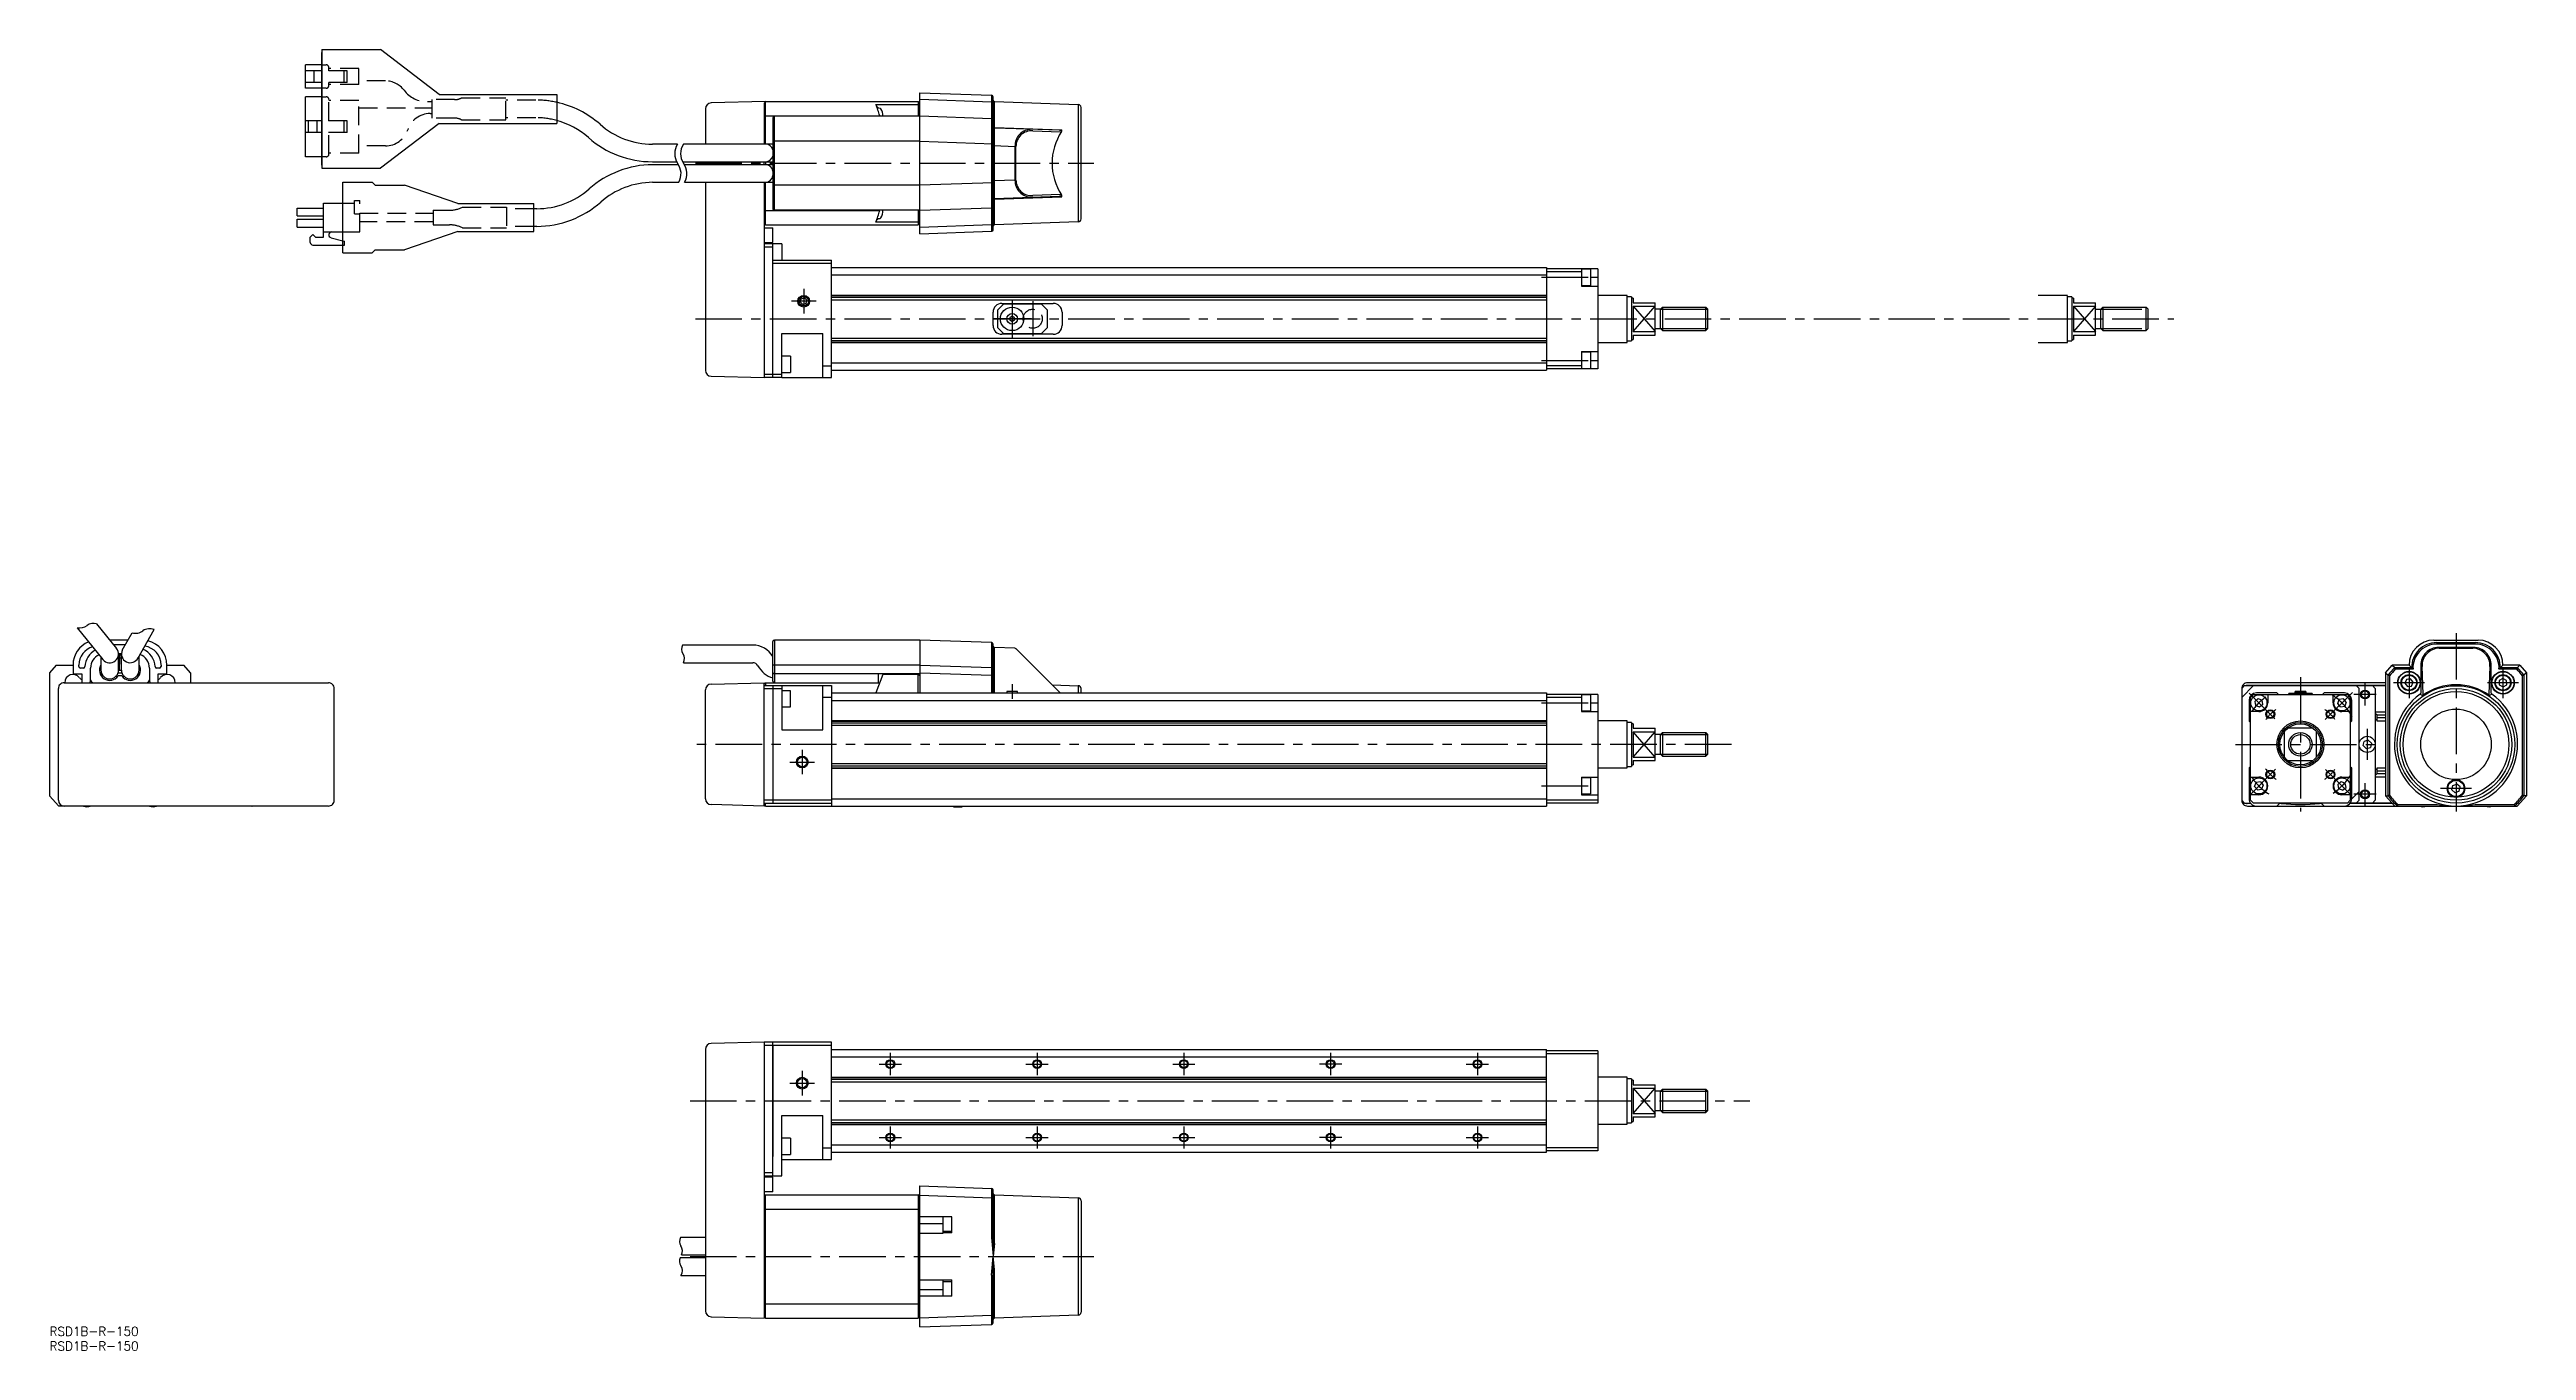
# Model space of a CAD drawing. Extents: x 0 to 844, y -8 to 435.
import ezdxf

# ---------------------------------------------------------------- set-up
doc = ezdxf.new("R2010")
doc.units = 0
doc.header["$LTSCALE"] = 0.5
for name, pattern in [('CENTER', [50.8, 31.75, -6.35, 6.35, -6.35]), ('DASHED', [19.05, 12.7, -6.35]), ('PHANTOM', [63.5, 31.75, -6.35, 6.35, -6.35, 6.35, -6.35])]:
    doc.linetypes.add(name, pattern=pattern)
doc.layers.get('0').update_dxf_attribs({"linetype": 'CONTINUOUS'})
for name, color, linetype in [('MSM_CENTER', 1, 'CENTER'), ('MSM_CONTINUOUS', 7, 'CONTINUOUS'), ('MSM_DASHED', 4, 'DASHED'), ('MSM_IMAGINARY', 6, 'PHANTOM'), ('MSM_NARROW', 5, 'CONTINUOUS'), ('MSM_PART_NUMBER', 7, 'CONTINUOUS')]:
    doc.layers.add(name, color=color, linetype=linetype)
doc.styles.get("Standard").update_dxf_attribs({"font": 'txt.shx', "height": 3, "bigfont": 'bigfont.shx'})

msp = doc.modelspace()

# ---------------------------------------------------------------- linework, layer by layer
for p, q in [((325.25, 215.87), (326.11, 215.97)), ((329.71, 216.37), (326.11, 216.37)), ((326.11, 216.37), (326.11, 215.97)), ((326.11, 215.97), (329.71, 215.97)), ((329.71, 215.97), (329.71, 216.37)), ((329.71, 215.97), (330.58, 215.87))]:
    msp.add_line(p, q)
at = {"layer": 'MSM_CENTER'}
for p, q in [((220, 396.27), (355.72, 396.27)), ((508.23, 357.41), (525.63, 357.41)), ((261.1, 349.27), (252.72, 349.27)), ((256.91, 353.46), (256.91, 345.08)), ((327.91, 349.81), (327.91, 336.73)), ((334.91, 349.26), (334.91, 337.34)), ((220, 343.27), (723.64, 343.27)), ((334.45, 343.27), (321.37, 343.27)), ((508.23, 329.13), (525.63, 329.13)), ((819.76, 236.29), (819.76, 175.52)), ((766.76, 221.26), (766.76, 175.47)), ((803.76, 224.66), (803.76, 214.08)), ((835.76, 224.66), (835.76, 214.08)), ((327.91, 218.87), (327.91, 213.87)), ((508.23, 212.52), (525.63, 212.52)), ((758.08, 207.05), (749.29, 215.84)), ((784.45, 216.06), (775.19, 206.8)), ((792.55, 215.37), (784.97, 215.37)), ((788.76, 219.16), (788.76, 211.58)), ((809.05, 219.37), (798.47, 219.37)), ((841.05, 219.37), (830.47, 219.37)), ((789.51, 203.66), (789.51, 193.08)), ((572.92, 198.37), (219.89, 198.37)), ((256.41, 196.56), (256.41, 188.18)), ((744.61, 198.37), (793.26, 198.37)), ((252.22, 192.37), (260.6, 192.37)), ((758.29, 189.9), (749.36, 180.97)), ((775.36, 189.78), (784.26, 180.88)), ((508.23, 184.23), (525.63, 184.23)), ((792.55, 181.37), (784.97, 181.37)), ((788.76, 185.16), (788.76, 177.58)), ((825.05, 183.37), (814.47, 183.37)), ((286.41, 93.29), (286.41, 85.71)), ((336.41, 93.29), (336.41, 85.71)), ((386.41, 93.29), (386.41, 85.71)), ((436.41, 93.29), (436.41, 85.71)), ((486.41, 93.29), (486.41, 85.71)), ((256.41, 87.19), (256.41, 78.81)), ((282.62, 89.5), (290.2, 89.5)), ((332.62, 89.5), (340.2, 89.5)), ((382.62, 89.5), (390.2, 89.5)), ((440.2, 89.5), (432.62, 89.5)), ((482.62, 89.5), (490.2, 89.5)), ((218.19, 77), (579.26, 77)), ((252.22, 83), (260.6, 83)), ((286.41, 68.29), (286.41, 60.71)), ((336.41, 68.29), (336.41, 60.71)), ((386.41, 68.29), (386.41, 60.71)), ((436.41, 68.29), (436.41, 60.71)), ((486.41, 68.29), (486.41, 60.71)), ((282.62, 64.5), (290.2, 64.5)), ((332.62, 64.5), (340.2, 64.5)), ((382.62, 64.5), (390.2, 64.5)), ((440.2, 64.5), (432.62, 64.5)), ((482.62, 64.5), (490.2, 64.5)), ((218.19, 24), (355.72, 24))]:
    msp.add_line(p, q, dxfattribs=at)
for radius, start, end in [(20, 126.21606, 146.00291), (20, 28.47773, 56.7106), (14.5, 125.11877, 144.05533), (14.5, 35.86848, 54.89611), (20, 213.83027, 237.33509), (14.5, 215.12577, 235.5238), (14.5, 305.11877, 323.76707), (20, 303.99132, 328.04326)]:
    msp.add_arc((766.76, 198.37), radius, start, end, dxfattribs=at)
at = {"layer": 'MSM_CONTINUOUS'}
for p, q in [((92.78, 434.97), (92.78, 394.57)), ((92.78, 434.97), (112.78, 434.97)), ((92.78, 395.57), (92.78, 433.97)), ((132.78, 419.72), (112.78, 434.97)), ((92.78, 429.77), (87.18, 429.77)), ((87.18, 421.77), (87.18, 429.77)), ((92.78, 427.77), (87.18, 427.77)), ((92.78, 423.77), (87.18, 423.77)), ((90.18, 423.77), (90.18, 427.77)), ((92.78, 421.77), (87.18, 421.77)), ((87.18, 398.42), (87.18, 418.92)), ((92.78, 418.92), (87.18, 418.92)), ((132.78, 419.72), (172.78, 419.72)), ((172.78, 419.72), (172.78, 409.82)), ((223.41, 414.8), (223.41, 402.77)), ((243.91, 417.27), (225.36, 416.8)), ((243.91, 417.27), (243.41, 416.77)), ((243.41, 416.77), (243.41, 402.77)), ((243.91, 402.77), (243.91, 417.27)), ((243.91, 417.27), (295.91, 417.27)), ((281.47, 416.28), (295.91, 416.28)), ((281.47, 416.28), (281.75, 415.73)), ((281.75, 415.73), (282.07, 415.34)), ((282.07, 415.34), (282.4, 415.11)), ((282.4, 415.11), (282.93, 415.04)), ((282.93, 415.04), (283.11, 414.93)), ((283.11, 414.93), (283.19, 414.83)), ((295.91, 417.27), (295.91, 412.27)), ((295.91, 417.27), (296.41, 416.77)), ((295.91, 416.28), (296.41, 415.91)), ((295.91, 415.07), (296.41, 414.57)), ((296.41, 372.27), (296.41, 420.27)), ((296.41, 420.27), (320.93, 419.41)), ((296.41, 418.02), (320.93, 417.16)), ((320.93, 419.41), (320.93, 373.12)), ((320.93, 419.41), (320.94, 419.41)), ((320.94, 417.16), (320.93, 417.16)), ((321.41, 373.54), (321.41, 418.91)), ((321.9, 417.25), (350.45, 416.25)), ((321.9, 375.29), (321.9, 417.25)), ((350.45, 416.25), (350.45, 376.28)), ((351.41, 377.28), (351.41, 415.26)), ((92.78, 410.67), (87.18, 410.67)), ((92.78, 406.67), (87.18, 406.67)), ((88.18, 406.67), (88.18, 410.67)), ((91.18, 406.67), (91.18, 410.67)), ((132.78, 409.82), (112.78, 394.57)), ((132.78, 409.82), (172.78, 409.82)), ((243.41, 412.26), (243.91, 412.43)), ((243.91, 412.43), (282.79, 412.43)), ((246.41, 411.77), (246.41, 380.77)), ((296.41, 412.27), (246.91, 412.27)), ((246.91, 380.27), (246.91, 412.27)), ((282.79, 412.27), (282.79, 412.43)), ((320.93, 411.41), (296.41, 412.27)), ((321.9, 408.46), (344.88, 407.67)), ((344.04, 407.48), (321.9, 408.25)), ((334.91, 407.31), (344.37, 406.98)), ((344.37, 406.98), (344.73, 407.03)), ((92.78, 398.42), (87.18, 398.42)), ((205.36, 402.77), (205.38, 402.77)), ((205.41, 396.77), (205.38, 396.77)), ((213.91, 402.77), (205.41, 402.77)), ((205.41, 396.77), (213.63, 396.77)), ((215.64, 396.77), (246.41, 396.77)), ((246.41, 402.77), (215.91, 402.77)), ((223.41, 395.77), (223.41, 396.77)), ((243.41, 395.77), (243.41, 396.77)), ((243.91, 396.77), (243.91, 395.77)), ((296.56, 403.77), (246.41, 403.77)), ((296.41, 403.77), (321.41, 402.9)), ((321.41, 402.27), (329.22, 402)), ((328.88, 402.01), (328.88, 390.53)), ((329.22, 390.53), (329.22, 402.01)), ((92.78, 394.57), (112.78, 394.57)), ((99.95, 365.77), (99.95, 389.77)), ((99.95, 389.77), (109.95, 389.77)), ((110.95, 388.77), (109.95, 389.77)), ((110.95, 388.77), (120.95, 388.77)), ((139.1, 382.57), (120.95, 388.77)), ((214.25, 395.77), (205.41, 395.77)), ((205.44, 389.77), (214.33, 389.77)), ((246.41, 395.77), (216.26, 395.77)), ((216.34, 389.77), (246.41, 389.77)), ((223.41, 389.77), (223.41, 325.74)), ((243.41, 389.77), (243.41, 323.27)), ((243.91, 375.27), (243.91, 389.77)), ((296.56, 388.77), (246.41, 388.77)), ((321.41, 389.64), (296.41, 388.76)), ((329.22, 390.54), (321.41, 390.26)), ((84.32, 381.01), (93.32, 381.01)), ((84.32, 378.31), (84.32, 381.01)), ((93.32, 382.63), (99.95, 382.63)), ((93.32, 371.11), (93.32, 382.63)), ((139.1, 382.57), (164.95, 382.57)), ((164.95, 372.97), (164.95, 382.57)), ((165.96, 380.77), (164.95, 380.77)), ((243.41, 380.28), (243.91, 380.11)), ((243.91, 380.11), (282.79, 380.11)), ((296.41, 380.27), (246.91, 380.27)), ((282.79, 380.11), (282.79, 380.27)), ((295.91, 380.27), (295.91, 375.27)), ((296.41, 380.27), (320.93, 381.12)), ((321.9, 384.29), (344.04, 385.06)), ((321.9, 384.08), (344.88, 384.87)), ((344.37, 385.56), (334.91, 385.23)), ((344.73, 385.51), (344.37, 385.56)), ((84.32, 378.31), (93.32, 378.31)), ((84.32, 374.53), (84.32, 377.23)), ((84.32, 377.23), (93.32, 377.23)), ((84.32, 374.53), (93.32, 374.53)), ((89.72, 372.01), (88.82, 371.11)), ((89.72, 372.01), (90.62, 371.11)), ((93.32, 372.91), (99.95, 372.91)), ((139.1, 372.97), (120.95, 366.77)), ((139.1, 372.97), (164.95, 372.97)), ((165.96, 374.77), (164.95, 374.77)), ((243.41, 375.77), (243.91, 375.27)), ((243.41, 374.27), (246.41, 374.27)), ((243.91, 375.27), (295.91, 375.27)), ((246.41, 369.27), (246.41, 374.27)), ((281.47, 376.25), (281.75, 376.81)), ((281.47, 376.25), (295.91, 376.25)), ((281.75, 376.81), (282.07, 377.2)), ((282.07, 377.2), (282.4, 377.42)), ((282.4, 377.42), (282.93, 377.49)), ((282.93, 377.49), (283.11, 377.6)), ((283.11, 377.6), (283.19, 377.7)), ((296.41, 377.97), (295.91, 377.47)), ((296.41, 376.63), (295.91, 376.25)), ((296.41, 375.77), (295.91, 375.27)), ((296.41, 375.76), (296.41, 375.76)), ((296.41, 374.52), (320.93, 375.37)), ((296.41, 372.27), (320.93, 373.12)), ((320.93, 375.37), (320.94, 375.37)), ((320.94, 373.13), (320.93, 373.12)), ((350.45, 376.28), (321.9, 375.29)), ((88.82, 369.31), (88.82, 371.11)), ((89.72, 368.41), (99.95, 368.41)), ((90.62, 371.11), (93.32, 371.11)), ((95.88, 370.91), (99.95, 369.87)), ((99.95, 365.77), (109.95, 365.77)), ((110.95, 366.77), (109.95, 365.77)), ((110.95, 366.77), (120.95, 366.77)), ((243.41, 369.27), (246.41, 369.27)), ((249.41, 368.77), (243.41, 368.77)), ((243.41, 367.77), (246.41, 367.77)), ((246.41, 323.27), (246.41, 368.77)), ((246.41, 363.27), (266.41, 363.27)), ((249.41, 368.77), (249.41, 363.27)), ((266.41, 323.27), (266.41, 363.27)), ((246.41, 362.27), (266.41, 362.27)), ((266.41, 360.77), (509.91, 360.77)), ((266.41, 358.27), (509.91, 358.27)), ((509.91, 360.77), (509.91, 325.77)), ((527.41, 360.27), (509.91, 360.27)), ((521.91, 359.27), (509.91, 359.27)), ((521.91, 360.27), (521.91, 354.41)), ((524.91, 360.16), (521.91, 360.16)), ((524.91, 360.16), (521.91, 360.16)), ((521.91, 354.66), (524.91, 354.66)), ((521.91, 354.66), (524.91, 354.66)), ((521.91, 354.41), (527.41, 354.41)), ((524.91, 360.16), (524.91, 354.66)), ((524.91, 357.41), (527.41, 357.41)), ((527.41, 360.27), (527.41, 326.27)), ((255.81, 348.92), (256.06, 350.05)), ((255.81, 348.92), (256.66, 348.14)), ((256.06, 350.05), (257.16, 350.4)), ((257.77, 348.49), (256.66, 348.14)), ((258.01, 349.62), (257.16, 350.4)), ((257.77, 348.49), (258.01, 349.62)), ((266.41, 351.35), (509.91, 351.35)), ((266.41, 351.21), (509.91, 351.21)), ((266.41, 350.63), (509.91, 350.63)), ((266.41, 349.79), (509.91, 349.79)), ((324.91, 348.27), (322.91, 346.27)), ((322.91, 346.27), (322.91, 340.27)), ((324.41, 348.52), (341.91, 348.52)), ((337.91, 348.27), (324.91, 348.27)), ((339.91, 346.27), (337.91, 348.27)), ((339.91, 340.27), (339.91, 346.27)), ((537.41, 351.27), (527.41, 351.27)), ((537.41, 335.27), (537.41, 351.27)), ((538.91, 350.77), (537.41, 350.77)), ((538.91, 350.77), (538.91, 335.77)), ((539.41, 350.27), (538.91, 350.27)), ((539.41, 350.27), (539.41, 348.77)), ((539.41, 348.77), (546.91, 348.77)), ((539.41, 347.6), (546.91, 347.6)), ((539.41, 347.6), (539.41, 338.94)), ((546.91, 337.77), (546.91, 348.77)), ((548.74, 346.59), (546.91, 346.59)), ((549.41, 347.27), (548.74, 346.59)), ((548.74, 339.95), (548.74, 346.59)), ((549.41, 347.27), (549.41, 339.27)), ((549.41, 347.27), (564.24, 347.27)), ((564.24, 339.27), (564.24, 347.27)), ((564.24, 347.27), (564.91, 346.59)), ((564.91, 339.95), (564.91, 346.59)), ((249.41, 338.27), (263.41, 338.27)), ((249.41, 323.27), (249.41, 338.27)), ((263.41, 323.27), (263.41, 338.27)), ((321.41, 341.02), (321.41, 345.52)), ((322.91, 340.27), (324.91, 338.27)), ((341.91, 338.02), (324.41, 338.02)), ((324.91, 338.27), (337.91, 338.27)), ((327.91, 344.13), (327.16, 343.7)), ((327.16, 343.7), (327.16, 342.84)), ((327.16, 342.84), (327.91, 342.4)), ((328.66, 343.7), (327.91, 344.13)), ((327.91, 342.4), (328.66, 342.84)), ((328.66, 342.84), (328.66, 343.7)), ((337.91, 338.27), (339.91, 340.27)), ((344.91, 345.52), (344.91, 341.02)), ((539.41, 338.94), (546.91, 338.94)), ((539.41, 337.77), (546.91, 337.77)), ((539.41, 337.77), (539.41, 336.27)), ((546.91, 339.95), (548.74, 339.95)), ((549.41, 339.27), (548.74, 339.95)), ((549.41, 339.27), (564.24, 339.27)), ((564.91, 339.95), (564.24, 339.27)), ((252.41, 330.52), (249.41, 330.52)), ((252.41, 330.52), (252.41, 325.02)), ((266.41, 336.75), (509.91, 336.75)), ((266.41, 335.91), (509.91, 335.91)), ((266.41, 335.33), (509.91, 335.33)), ((266.41, 335.19), (509.91, 335.19)), ((521.91, 332.13), (527.41, 332.13)), ((521.91, 332.13), (521.91, 326.27)), ((524.91, 331.88), (521.91, 331.88)), ((524.91, 331.88), (524.91, 326.38)), ((524.91, 329.13), (527.41, 329.13)), ((527.41, 335.27), (537.41, 335.27)), ((537.41, 335.77), (538.91, 335.77)), ((538.91, 336.27), (539.41, 336.27)), ((225.36, 323.74), (243.41, 323.27)), ((249.41, 324.27), (243.41, 324.27)), ((249.41, 323.27), (243.41, 323.27)), ((249.41, 325.02), (252.41, 325.02)), ((249.41, 323.27), (266.41, 323.27)), ((263.41, 327.27), (266.41, 327.27)), ((266.41, 328.27), (509.91, 328.27)), ((266.41, 325.77), (509.91, 325.77)), ((521.91, 327.27), (509.91, 327.27)), ((527.41, 326.27), (509.91, 326.27)), ((521.91, 326.38), (524.91, 326.38)), ((9.43, 238.1), (18.17, 227.29)), ((16.05, 239.45), (22.83, 231.06)), ((24.78, 230.44), (28.11, 236.39)), ((30.05, 227.6), (35.6, 237.51)), ((17.5, 228.11), (17.5, 223.67)), ((26.7, 233.87), (20.56, 233.87)), ((21.77, 232.37), (25.86, 232.37)), ((23.49, 229.37), (24.51, 229.37)), ((23.5, 223.67), (23.5, 229.17)), ((23.75, 229.37), (23.75, 223.57)), ((23.75, 228.87), (24.25, 228.87)), ((23.75, 227.87), (24.25, 227.87)), ((24.25, 229.37), (24.25, 225.67)), ((24.5, 223.67), (24.5, 229.17)), ((30.5, 223.67), (30.5, 228.4)), ((239.55, 232.17), (215.63, 232.17)), ((246.41, 219.87), (246.41, 233.38)), ((296.41, 233.87), (246.91, 233.87)), ((246.91, 233.87), (246.91, 219.37)), ((296.41, 233.87), (296.41, 215.87)), ((320.93, 233.02), (296.41, 233.87)), ((320.93, 233.02), (320.93, 215.87)), ((321.41, 215.87), (321.41, 232.52)), ((328.88, 231.11), (321.9, 231.36)), ((321.9, 215.87), (321.9, 231.36)), ((344.31, 215.87), (329.22, 230.97)), ((812.26, 233.87), (827.26, 233.87)), ((813.11, 233.02), (826.41, 233.02)), ((826.41, 232.52), (813.11, 232.52)), ((825.75, 231.36), (813.78, 231.36)), ((814.02, 231.11), (825.51, 231.11)), ((2.25, 225.37), (0, 222.74)), ((0, 222.74), (0, 180.88)), ((2.25, 225.37), (8, 225.37)), ((8, 225.37), (8, 222.37)), ((8, 222.37), (11, 222.37)), ((10, 224.87), (10, 225.37)), ((11.52, 224.37), (10.5, 224.37)), ((11, 222.37), (11, 219.37)), ((14, 219.87), (14, 224.37)), ((17.5, 223.57), (17, 223.57)), ((17.71, 222.57), (17.18, 222.57)), ((24.71, 222.57), (23.29, 222.57)), ((24.63, 221.67), (23.37, 221.67)), ((24.5, 223.57), (23.5, 223.57)), ((24.25, 225.67), (24.5, 225.67)), ((30.82, 222.57), (30.29, 222.57)), ((31, 223.57), (30.5, 223.57)), ((34, 224.37), (34, 219.87)), ((37.5, 224.37), (36.48, 224.37)), ((37, 222.37), (40, 222.37)), ((37, 219.37), (37, 222.37)), ((38, 225.37), (38, 224.87)), ((40, 222.37), (40, 225.37)), ((40, 225.37), (45.75, 225.37)), ((48, 222.74), (45.75, 225.37)), ((48, 222.74), (48, 219.37)), ((215.94, 226.17), (239.55, 226.17)), ((296.41, 225.37), (246.41, 225.37)), ((296.41, 222.37), (246.91, 222.37)), ((283.81, 222.17), (281.52, 215.87)), ((282.41, 219.37), (282.41, 222.37)), ((295.91, 222.17), (283.81, 222.17)), ((294.51, 222.37), (294.51, 222.17)), ((296.41, 221.67), (295.91, 222.17)), ((295.91, 215.87), (295.91, 222.17)), ((296.41, 225.38), (320.93, 224.52)), ((296.41, 225.37), (320.93, 224.52)), ((296.41, 222.74), (320.93, 221.89)), ((320.93, 224.52), (321.41, 224.52)), ((320.93, 224.52), (320.93, 224.52)), ((320.93, 224.52), (320.94, 224.52)), ((320.94, 221.89), (320.93, 221.89)), ((795.76, 222.74), (798.01, 225.37)), ((795.76, 222.74), (795.76, 180.88)), ((795.76, 222.74), (796.62, 221.89)), ((796.62, 180.88), (796.62, 221.89)), ((797.12, 221.72), (796.62, 221.89)), ((797.12, 221.72), (797.12, 181.05)), ((803.76, 225.37), (798.01, 225.37)), ((798.01, 225.37), (798.87, 224.52)), ((798.87, 224.52), (804.62, 224.52)), ((799.08, 224.02), (798.87, 224.52)), ((805.12, 224.02), (799.08, 224.02)), ((802.88, 220.52), (802.33, 219.18)), ((804.31, 220.71), (802.88, 220.52)), ((805.12, 224.02), (803.76, 225.37)), ((805.19, 219.57), (804.31, 220.71)), ((804.62, 224.52), (804.62, 224.52)), ((804.65, 218.23), (805.19, 219.57)), ((807.78, 225.36), (807.78, 215.86)), ((808.55, 215.46), (808.22, 224.92)), ((831.3, 224.92), (830.97, 215.46)), ((831.75, 215.86), (831.75, 225.36)), ((835.76, 225.37), (834.41, 224.02)), ((840.44, 224.02), (834.41, 224.02)), ((835.74, 220.82), (834.5, 220.08)), ((834.5, 220.08), (834.52, 218.63)), ((834.91, 224.52), (834.91, 224.52)), ((834.91, 224.52), (840.66, 224.52)), ((837, 220.12), (835.74, 220.82)), ((841.51, 225.37), (835.76, 225.37)), ((837.02, 218.67), (837, 220.12)), ((840.44, 224.02), (840.66, 224.52)), ((841.51, 225.37), (840.66, 224.52)), ((841.51, 225.37), (843.76, 222.74)), ((842.91, 221.89), (842.41, 221.72)), ((842.41, 181.05), (842.41, 221.72)), ((843.76, 222.74), (842.91, 221.89)), ((842.91, 221.89), (842.91, 180.88)), ((843.76, 222.74), (843.76, 180.88)), ((3, 179.37), (3, 217.38)), ((5, 219.37), (95, 219.37)), ((97, 179.37), (97, 217.37)), ((223.41, 179.85), (223.41, 216.9)), ((225.36, 218.9), (243.41, 219.37)), ((243.41, 218.87), (243.91, 219.37)), ((243.41, 177.37), (243.41, 219.37)), ((243.41, 218.37), (266.41, 218.37)), ((243.41, 217.38), (249.41, 217.37)), ((243.91, 219.37), (282.79, 219.37)), ((243.91, 219.37), (243.91, 218.37)), ((246.41, 218.37), (246.41, 178.37)), ((249.41, 218.37), (249.41, 203.37)), ((252.41, 216.62), (249.41, 216.62)), ((249.41, 211.12), (252.41, 211.12)), ((252.41, 211.12), (252.41, 216.62)), ((263.41, 203.37), (263.41, 218.37)), ((266.41, 214.37), (263.41, 214.37)), ((266.41, 218.37), (266.41, 177.37)), ((266.41, 215.87), (509.91, 215.87)), ((266.41, 213.37), (509.91, 213.37)), ((341.51, 218.67), (350.45, 218.36)), ((350.45, 218.36), (350.45, 215.87)), ((351.41, 215.87), (351.41, 217.36)), ((509.91, 215.87), (509.91, 177.37)), ((527.41, 215.37), (509.91, 215.37)), ((521.91, 214.37), (509.91, 214.37)), ((521.91, 215.37), (521.91, 209.52)), ((524.91, 215.27), (521.91, 215.27)), ((524.91, 215.27), (524.91, 209.77)), ((524.91, 212.52), (527.41, 212.52)), ((527.41, 215.37), (527.41, 178.37)), ((750.76, 218.37), (746.76, 214.37)), ((747.76, 218.37), (746.76, 217.37)), ((746.76, 217.37), (746.76, 179.37)), ((747.76, 218.37), (795.76, 218.37)), ((748.66, 218.47), (795.76, 218.47)), ((784.72, 218.45), (748.68, 218.45)), ((795.76, 219.37), (748.76, 219.37)), ((749.26, 213.37), (749.26, 206.46)), ((749.76, 214.37), (750.76, 215.37)), ((749.76, 179.37), (749.76, 214.37)), ((750.76, 215.37), (782.76, 215.37)), ((752.37, 213.97), (751.24, 213.03)), ((751.24, 213.03), (751.48, 211.57)), ((752.87, 211.06), (751.48, 211.57)), ((758.68, 215.87), (751.76, 215.87)), ((752.37, 213.97), (753.76, 213.46)), ((754.01, 212), (752.87, 211.06)), ((754.01, 212), (753.76, 213.46)), ((755.62, 215.37), (755.62, 212.52)), ((759.26, 215.37), (758.82, 215.82)), ((762.76, 215.72), (764.96, 215.97)), ((762.8, 215.37), (762.76, 215.72)), ((770.76, 215.72), (762.76, 215.72)), ((764.96, 215.97), (764.96, 216.37)), ((768.56, 216.37), (764.96, 216.37)), ((768.56, 215.97), (764.96, 215.97)), ((768.56, 216.37), (768.56, 215.97)), ((768.56, 215.97), (770.76, 215.72)), ((770.76, 215.72), (770.72, 215.37)), ((774.7, 215.82), (774.26, 215.37)), ((781.76, 215.87), (774.85, 215.87)), ((777.9, 212.52), (777.9, 215.37)), ((779.45, 212.27), (779.96, 213.66)), ((780.39, 211.13), (779.45, 212.27)), ((781.42, 213.9), (779.96, 213.66)), ((780.39, 211.13), (781.85, 211.38)), ((782.36, 212.76), (781.42, 213.9)), ((782.36, 212.76), (781.85, 211.38)), ((782.76, 215.37), (783.76, 214.37)), ((783.76, 214.37), (783.76, 179.37)), ((784.26, 206.46), (784.26, 213.37)), ((784.76, 218.41), (784.72, 218.45)), ((784.72, 218.37), (784.72, 218.45)), ((792.76, 218.41), (784.76, 218.41)), ((784.76, 218.41), (784.76, 218.37)), ((785.76, 218.37), (786.76, 217.37)), ((786.76, 214.37), (786.76, 217.37)), ((786.76, 179.37), (786.76, 214.37)), ((791.26, 218.37), (792.26, 217.37)), ((792.26, 217.37), (792.26, 179.37)), ((792.8, 218.45), (792.76, 218.41)), ((792.76, 218.37), (792.76, 218.41)), ((795.76, 218.45), (792.8, 218.45)), ((792.8, 218.45), (792.8, 218.37)), ((802.33, 219.18), (803.22, 218.04)), ((803.22, 218.04), (804.65, 218.23)), ((807.57, 215.45), (808.36, 215.03)), ((831.96, 215.45), (831.16, 215.03)), ((834.52, 218.63), (835.78, 217.93)), ((835.78, 217.93), (837.02, 218.67)), ((249.41, 203.37), (263.41, 203.37)), ((266.41, 206.46), (509.91, 206.46)), ((266.41, 206.32), (509.91, 206.32)), ((266.41, 205.73), (509.91, 205.73)), ((266.41, 204.89), (509.91, 204.89)), ((521.91, 209.77), (524.91, 209.77)), ((521.91, 209.52), (527.41, 209.52)), ((537.41, 206.37), (527.41, 206.37)), ((537.41, 190.37), (537.41, 206.37)), ((538.91, 205.87), (537.41, 205.87)), ((538.91, 205.87), (538.91, 190.87)), ((539.41, 205.37), (538.91, 205.37)), ((539.41, 205.37), (539.41, 203.87)), ((539.41, 203.87), (546.91, 203.87)), ((539.41, 202.7), (546.91, 202.7)), ((539.41, 202.7), (539.41, 194.04)), ((546.91, 192.87), (546.91, 203.87)), ((749.32, 206.32), (749.76, 205.87)), ((752.62, 209.52), (749.76, 209.52)), ((761.26, 202.7), (761.26, 194.04)), ((771.09, 203.87), (762.43, 203.87)), ((772.26, 194.04), (772.26, 202.7)), ((783.76, 209.52), (780.9, 209.52)), ((783.76, 205.87), (784.2, 206.32)), ((795.76, 209.37), (792.26, 209.37)), ((792.76, 208.42), (792.26, 208.92)), ((792.26, 206.87), (792.76, 206.87)), ((792.76, 208.42), (792.76, 206.42)), ((792.76, 208.42), (795.76, 208.42)), ((795.76, 207.42), (792.76, 207.42)), ((792.76, 206.42), (795.76, 206.42)), ((548.74, 201.7), (546.91, 201.7)), ((546.91, 195.05), (548.74, 195.05)), ((549.41, 202.37), (548.74, 201.7)), ((548.74, 195.05), (548.74, 201.7)), ((549.41, 194.37), (548.74, 195.05)), ((549.41, 202.37), (549.41, 194.37)), ((549.41, 202.37), (564.24, 202.37)), ((549.41, 194.37), (564.24, 194.37)), ((564.24, 194.37), (564.24, 202.37)), ((564.24, 202.37), (564.91, 201.7)), ((564.91, 195.05), (564.24, 194.37)), ((564.91, 195.05), (564.91, 201.7)), ((788.09, 197.96), (788.44, 199.4)), ((789.16, 196.94), (788.09, 197.96)), ((789.86, 199.81), (788.44, 199.4)), ((789.16, 196.94), (790.58, 197.35)), ((790.93, 198.79), (789.86, 199.81)), ((790.93, 198.79), (790.58, 197.35)), ((266.41, 191.85), (509.91, 191.85)), ((266.41, 191.02), (509.91, 191.02)), ((266.41, 190.43), (509.91, 190.43)), ((266.41, 190.29), (509.91, 190.29)), ((521.91, 187.23), (527.41, 187.23)), ((521.91, 187.23), (521.91, 181.23)), ((524.91, 186.98), (521.91, 186.98)), ((524.91, 186.98), (521.91, 186.98)), ((524.91, 186.98), (524.91, 181.48)), ((524.91, 186.98), (524.91, 181.48)), ((527.41, 190.37), (537.41, 190.37)), ((537.41, 190.87), (538.91, 190.87)), ((538.91, 191.37), (539.41, 191.37)), ((539.41, 194.04), (546.91, 194.04)), ((539.41, 192.87), (546.91, 192.87)), ((539.41, 192.87), (539.41, 191.37)), ((749.26, 190.29), (749.26, 179.87)), ((749.76, 190.87), (749.32, 190.43)), ((749.76, 187.23), (752.62, 187.23)), ((762.43, 192.87), (771.09, 192.87)), ((779.52, 184.75), (780.66, 185.69)), ((780.66, 185.69), (782.04, 185.17)), ((780.9, 187.23), (783.76, 187.23)), ((784.2, 190.43), (783.76, 190.87)), ((784.26, 179.87), (784.26, 190.29)), ((792.76, 189.87), (792.26, 189.87)), ((792.76, 188.32), (792.26, 187.82)), ((792.26, 187.37), (795.76, 187.37)), ((792.76, 190.32), (792.76, 188.32)), ((795.76, 190.32), (792.76, 190.32)), ((792.76, 189.32), (795.76, 189.32)), ((795.76, 188.32), (792.76, 188.32)), ((0, 180.88), (3.13, 177.37)), ((95, 177.37), (3.13, 177.37)), ((243.41, 177.37), (225.36, 177.85)), ((266.41, 179.37), (243.41, 179.37)), ((243.41, 178.37), (266.41, 178.37)), ((243.91, 177.37), (243.41, 177.87)), ((243.91, 177.37), (243.91, 178.37)), ((243.91, 177.37), (509.91, 177.37)), ((266.41, 179.87), (509.91, 179.87)), ((307.91, 177.37), (307.91, 177.12)), ((307.91, 177.12), (307.91, 177.37)), ((310.91, 177.37), (310.91, 177.12)), ((310.91, 177.12), (310.91, 177.37)), ((320.93, 177.37), (320.91, 177.37)), ((527.41, 179.37), (509.91, 179.37)), ((527.41, 178.37), (509.91, 178.37)), ((521.91, 181.48), (524.91, 181.48)), ((521.91, 181.48), (524.91, 181.48)), ((521.91, 181.23), (527.41, 181.23)), ((747.76, 178.37), (746.76, 179.37)), ((747.76, 178.37), (749.76, 178.37)), ((749.84, 178.27), (748.66, 178.27)), ((748.68, 178.3), (749.82, 178.3)), ((748.76, 177.37), (840.64, 177.37)), ((752.62, 181.23), (749.76, 181.23)), ((750.76, 178.37), (749.76, 179.37)), ((782.76, 178.37), (750.76, 178.37)), ((751.16, 183.99), (751.68, 185.37)), ((751.16, 183.99), (752.1, 182.85)), ((753.14, 185.62), (751.68, 185.37)), ((752.1, 182.85), (753.56, 183.09)), ((753.14, 185.62), (754.08, 184.48)), ((754.08, 184.48), (753.56, 183.09)), ((758.82, 177.43), (759.41, 178.02)), ((760.45, 178.27), (759.85, 178.27)), ((759.95, 178.3), (760.28, 178.3)), ((773.68, 178.27), (773.07, 178.27)), ((773.25, 178.3), (773.57, 178.3)), ((774.12, 178.02), (774.7, 177.43)), ((779.52, 184.75), (779.77, 183.29)), ((781.15, 182.78), (779.77, 183.29)), ((783.76, 181.23), (780.9, 181.23)), ((781.15, 182.78), (782.29, 183.72)), ((782.29, 183.72), (782.04, 185.17)), ((783.76, 179.37), (782.76, 178.37)), ((798.09, 178.27), (783.68, 178.27)), ((783.7, 178.3), (784.72, 178.3)), ((798, 178.37), (783.76, 178.37)), ((784.26, 179.87), (786.76, 182.37)), ((784.72, 178.3), (784.72, 178.37)), ((784.72, 178.3), (784.76, 178.34)), ((784.76, 178.34), (784.76, 178.37)), ((784.76, 178.34), (792.76, 178.34)), ((785.76, 178.37), (786.76, 179.37)), ((792.26, 179.37), (791.26, 178.37)), ((792.76, 178.34), (792.76, 178.37)), ((792.76, 178.34), (792.8, 178.3)), ((792.8, 178.37), (792.8, 178.3)), ((792.8, 178.3), (798.07, 178.3)), ((795.76, 180.88), (796.62, 180.88)), ((798.89, 177.37), (795.76, 180.88)), ((797.12, 181.05), (796.62, 180.88)), ((799.95, 177.87), (799.75, 177.37)), ((799.95, 177.87), (813.29, 177.87)), ((818.37, 182.88), (818.64, 184.34)), ((818.37, 182.88), (819.49, 181.92)), ((818.64, 184.34), (820.03, 184.83)), ((820.88, 182.41), (819.49, 181.92)), ((819.76, 177.87), (819.76, 177.87)), ((821.16, 183.87), (820.03, 184.83)), ((820.88, 182.41), (821.16, 183.87)), ((826.24, 177.87), (839.58, 177.87)), ((839.58, 177.87), (839.78, 177.37)), ((843.76, 180.88), (840.64, 177.37)), ((842.91, 180.88), (842.41, 181.05)), ((843.76, 180.88), (842.91, 180.88)), ((307.91, 177.12), (310.91, 177.12)), ((310.91, 177.12), (307.91, 177.12)), ((223.41, 94.53), (223.41, 5.47)), ((243.41, 97), (225.36, 96.53)), ((266.41, 97), (243.41, 97)), ((243.41, 97), (243.41, 3)), ((243.41, 96), (266.41, 96)), ((246.41, 51.5), (246.41, 97)), ((246.41, 96), (246.41, 58)), ((266.41, 57), (266.41, 97)), ((266.41, 94.5), (509.91, 94.5)), ((509.91, 59.5), (509.91, 94.5)), ((527.41, 94), (509.91, 94)), ((527.41, 93), (509.91, 93)), ((527.41, 94), (527.41, 60)), ((266.41, 92), (509.91, 92)), ((266.41, 85.08), (509.91, 85.08)), ((266.41, 84.94), (509.91, 84.94)), ((537.41, 85), (527.41, 85)), ((537.41, 69), (537.41, 85)), ((538.91, 84.5), (537.41, 84.5)), ((538.91, 84.5), (538.91, 69.5)), ((266.41, 84.36), (509.91, 84.36)), ((266.41, 83.52), (509.91, 83.52)), ((539.41, 84), (538.91, 84)), ((539.41, 84), (539.41, 82.5)), ((539.41, 82.5), (546.91, 82.5)), ((539.41, 81.33), (546.91, 81.33)), ((539.41, 81.33), (539.41, 72.67)), ((546.91, 71.5), (546.91, 82.5)), ((548.74, 80.32), (546.91, 80.32)), ((549.41, 81), (548.74, 80.32)), ((548.74, 73.68), (548.74, 80.32)), ((549.41, 81), (549.41, 73)), ((549.41, 81), (564.24, 81)), ((564.24, 73), (564.24, 81)), ((564.24, 81), (564.91, 80.32)), ((564.91, 73.68), (564.91, 80.32)), ((249.41, 72), (263.41, 72)), ((249.41, 51.5), (249.41, 72)), ((263.41, 57), (263.41, 72)), ((266.41, 70.48), (509.91, 70.48)), ((266.41, 69.64), (509.91, 69.64)), ((266.41, 69.06), (509.91, 69.06)), ((266.41, 68.92), (509.91, 68.92)), ((527.41, 69), (537.41, 69)), ((537.41, 69.5), (538.91, 69.5)), ((538.91, 70), (539.41, 70)), ((539.41, 72.67), (546.91, 72.67)), ((539.41, 71.5), (546.91, 71.5)), ((539.41, 71.5), (539.41, 70)), ((546.91, 73.68), (548.74, 73.68)), ((549.41, 73), (548.74, 73.68)), ((549.41, 73), (564.24, 73)), ((564.91, 73.68), (564.24, 73)), ((252.41, 64.25), (249.41, 64.25)), ((252.41, 64.25), (252.41, 58.75)), ((263.41, 61), (266.41, 61)), ((266.41, 62), (509.91, 62)), ((266.41, 59.5), (509.91, 59.5)), ((527.41, 61), (509.91, 61)), ((527.41, 60), (509.91, 60)), ((246.41, 52.5), (243.41, 52.5)), ((243.41, 51.5), (249.41, 51.5)), ((246.41, 51), (243.41, 51)), ((246.41, 46), (246.41, 51)), ((249.41, 58.75), (252.41, 58.75)), ((249.41, 57), (266.41, 57)), ((246.41, 46), (243.41, 46)), ((243.41, 44.5), (243.91, 45)), ((243.91, 45), (295.91, 45)), ((243.91, 3), (243.91, 45)), ((295.91, 45), (295.91, 3)), ((296.41, 44.5), (295.91, 45)), ((296.41, 0), (296.41, 48)), ((296.41, 48), (320.93, 47.14)), ((296.41, 44.87), (320.91, 44.02)), ((320.91, 47.14), (320.91, 30.42)), ((320.93, 44.02), (320.91, 44.02)), ((320.93, 47.14), (320.93, 47.14)), ((321.42, 29.89), (321.41, 46.64)), ((321.9, 44.98), (350.45, 43.99)), ((321.9, 28.42), (321.9, 44.98)), ((350.45, 43.99), (350.45, 4.01)), ((351.41, 42.99), (351.41, 5.01)), ((243.91, 40.16), (243.41, 39.99)), ((243.91, 40.16), (295.91, 40.16)), ((296.41, 39.99), (295.91, 40.16)), ((307.41, 37.5), (296.41, 37.5)), ((296.41, 35.25), (304.41, 35.25)), ((304.41, 32), (304.41, 37.5)), ((307.41, 32), (307.41, 37.5)), ((223.41, 30.5), (214.92, 30.5)), ((296.41, 31.99), (304.41, 31.99)), ((307.41, 32.5), (304.41, 32.5)), ((307.41, 32), (304.41, 32)), ((320.91, 30.42), (321.4, 24.05)), ((321.42, 29.89), (321.42, 24.05)), ((321.9, 28.42), (321.42, 24.05)), ((223.41, 23.5), (214.81, 23.5)), ((215.08, 17.5), (223.41, 17.5)), ((215.24, 24.5), (223.41, 24.5)), ((320.91, 17.58), (321.4, 23.95)), ((320.91, 17.58), (320.91, 0.86)), ((321.4, 24.05), (321.4, 23.95)), ((321.4, 24.05), (321.42, 24.05)), ((321.4, 23.95), (321.42, 23.95)), ((321.41, 17.58), (321.42, 23.95)), ((321.41, 1.36), (321.41, 17.58)), ((321.42, 23.95), (321.42, 24.05)), ((321.9, 19.58), (321.42, 23.95)), ((321.9, 3.02), (321.9, 19.58)), ((296.41, 16.01), (307.41, 16.01)), ((296.41, 12.75), (304.41, 12.75)), ((307.41, 10.5), (296.41, 10.5)), ((304.41, 10.5), (304.41, 16.01)), ((304.41, 15.5), (307.41, 15.5)), ((307.41, 10.5), (307.41, 16.01)), ((225.36, 3.47), (243.41, 3)), ((243.91, 7.84), (243.41, 8.01)), ((243.91, 3), (243.41, 3.5)), ((243.91, 7.84), (295.91, 7.84)), ((243.91, 3), (295.91, 3)), ((296.41, 8.01), (295.91, 7.84)), ((296.41, 3.5), (295.91, 3)), ((296.41, 3.13), (320.91, 3.98)), ((296.41, 3.5), (296.41, 3.5)), ((296.41, 0), (320.93, 0.86)), ((320.91, 3.98), (320.93, 3.98)), ((320.93, 0.86), (320.93, 0.86)), ((350.45, 4.01), (321.9, 3.02))]:
    msp.add_line(p, q, dxfattribs=at)
for centre, radius in [((256.91, 349.27), 1.62), ((327.91, 343.27), 4), ((327.91, 343.27), 1.8), ((327.91, 343.27), 0.75), ((803.76, 219.37), 3.85), ((803.76, 219.37), 3.75), ((803.76, 219.37), 2.75), ((803.76, 219.37), 2.55), ((835.76, 219.37), 3.85), ((835.76, 219.37), 3.75), ((835.76, 219.37), 2.75), ((835.76, 219.37), 2.55), ((752.62, 212.52), 2.75), ((780.9, 212.52), 2.75), ((788.76, 215.37), 1.23), ((819.76, 198.37), 19.99), ((819.76, 198.37), 18.99), ((819.76, 198.37), 18), ((756.51, 208.63), 1.23), ((766.76, 198.37), 8), ((766.76, 198.37), 7.5), ((766.76, 198.37), 7), ((777.02, 208.63), 1.23), ((819.76, 198.37), 12), ((766.76, 198.37), 4), ((789.51, 198.37), 2.75), ((256.41, 192.37), 1.62), ((752.62, 184.23), 2.75), ((756.51, 188.12), 1.23), ((777.02, 188.12), 1.23), ((780.9, 184.23), 2.75), ((819.76, 183.37), 3), ((819.76, 183.37), 2.75), ((788.76, 181.37), 1.23), ((256.41, 83), 1.62), ((286.41, 89.5), 1.23), ((336.41, 89.5), 1.23), ((386.41, 89.5), 1.23), ((436.41, 89.5), 1.23), ((486.41, 89.5), 1.23), ((286.41, 64.5), 1.23), ((336.41, 64.5), 1.23), ((386.41, 64.5), 1.23), ((436.41, 64.5), 1.23), ((486.41, 64.5), 1.23)]:
    msp.add_circle(centre, radius, dxfattribs=at)
for centre, radius, start, end in [((165.69, 384.77), 33, 48.59038, 77.60702), ((225.41, 414.8), 2, 91.5, 180), ((250.94, 403.65), 33.04, 15.40908, 22.47585), ((280.08, 412.72), 3.76, 353.03387, 34.11798), ((320.91, 418.91), 0.5, 0.04086, 87.9593), ((321, 416.67), 0.498, 34.12667, 98.13514), ((321.91, 417.75), 0.5, 180, 268), ((350.41, 415.26), 1, 0, 88), ((165.69, 384.77), 27, 48.59038, 74.79294), ((205.38, 429.77), 33, 228.59038, 270), ((205.38, 429.77), 27, 228.59045, 270.0713), ((246.91, 411.77), 0.5, 90, 180), ((320.91, 410.91), 0.5, 0, 88), ((321.91, 408.75), 0.5, 180, 268), ((321.82, 408.89), 0.432, 198.28134, 279.64827), ((334.5, 402.19), 5.62, 89.22519, 181.79087), ((334.58, 401.95), 5.37, 86.49971, 179.48212), ((361.1, 396.27), 19.59, 146.68227, 213.31773), ((344.14, 408.98), 1.5, 265.99832, 299.24393), ((343.98, 407.54), 0.904, 325.77452, 8.18783), ((243.82, 400.07), 2.7, 16.21062, 87.34223), ((243.82, 399.47), 2.7, 272.65768, 343.78937), ((205.65, 362.77), 33, 90.40961, 131.40962), ((205.65, 362.77), 27, 90.45238, 131.40962), ((243.84, 393.16), 2.61, 9.27295, 87.89588), ((243.87, 392.33), 2.56, 271.53459, 353.30608), ((334.5, 390.35), 5.62, 178.2091, 270.77483), ((334.58, 390.59), 5.37, 180.51786, 273.50029), ((165.96, 407.77), 27, 270, 311.40962), ((165.96, 407.77), 33, 270, 311.40962), ((246.91, 380.77), 0.5, 180, 270), ((250.94, 388.88), 33.04, 337.52415, 344.59092), ((280.08, 379.81), 3.76, 325.88202, 6.96613), ((320.91, 381.62), 0.5, 272, 0), ((321.91, 383.79), 0.5, 92, 180), ((321.85, 383.61), 0.466, 83.89403, 158.17701), ((344.14, 383.56), 1.5, 60.75803, 93.99815), ((343.98, 385), 0.904, 351.81199, 34.2258), ((96.13, 371.9), 1.01, 90, 255.61858), ((320.91, 375.87), 0.5, 272, 0), ((320.92, 373.62), 0.5, 272, 0), ((321.91, 374.79), 0.5, 92, 180), ((350.41, 377.28), 1, 272, 0), ((89.72, 369.31), 0.9, 180.00004, 270.00002), ((324.41, 345.52), 3, 90.00005, 179.99999), ((341.91, 345.52), 3, 0.00009, 90.00002), ((324.41, 341.02), 3, 180.00003, 269.99994), ((341.91, 341.02), 3, 270.00005, 359.99991), ((225.41, 325.74), 2, 180, 268.5), ((16.5, 225.37), 8.5, 111.84546, 180), ((16.5, 225.37), 6.5, 106.33124, 180), ((19, 224.37), 7, 119.21018, 176.17745), ((19, 224.37), 5, 115.2508, 180), ((20.5, 229.17), 3, 218.94729, 38.94727), ((27.5, 229.17), 3, 154.9919, 333.20452), ((29, 224.37), 5, 0, 68.3027), ((29, 224.37), 7, 3.82255, 66.14088), ((31.5, 225.37), 6.5, 0, 81.94979), ((31.5, 225.37), 8.5, 0, 76.80681), ((239.55, 224.17), 8, 30.87616, 90), ((246.91, 233.37), 0.5, 90, 180), ((320.91, 232.52), 0.5, 0, 88), ((321.91, 231.86), 0.5, 180, 268), ((328.86, 230.61), 0.5, 45, 88), ((812.26, 225.37), 8.5, 90.03491, 179.96508), ((813.11, 224.52), 8.49, 89.99138, 180.04354), ((813.12, 224.5), 8.02, 90.05886, 183.44742), ((813.77, 225.36), 5.99, 89.97734, 180.02265), ((814.08, 225.25), 5.87, 90.59437, 183.20514), ((825.44, 225.25), 5.87, 356.79492, 89.40561), ((825.75, 225.36), 5.99, 359.97734, 90.02266), ((826.41, 224.52), 8.49, 359.95643, 90.00864), ((826.4, 224.5), 8.02, 356.55257, 89.94116), ((827.26, 225.37), 8.5, 0.03492, 89.96509), ((8, 219.37), 2.8, 39.86834, 180.00001), ((10.5, 224.87), 0.5, 180, 270), ((13.99, 224.37), 5, 219.86834, 233.32106), ((11.52, 224.87), 0.5, 270, 356.17745), ((13.5, 219.87), 0.5, 270, 0), ((15, 220.37), 1, 180, 270), ((20.5, 223.67), 3.5, 148.99728, 325.1501), ((20.5, 223.67), 3, 180, 0), ((27.5, 223.67), 3, 180, 0), ((27.5, 223.67), 3.5, 214.8499, 31.00272), ((33, 220.37), 1, 270, 0), ((34.5, 219.87), 0.5, 180, 270), ((36.48, 224.87), 0.5, 183.82255, 270), ((34.01, 224.37), 5, 306.67894, 320.13166), ((37.5, 224.87), 0.5, 270, 0), ((40, 219.37), 2.8, 359.99999, 140.13166), ((239.55, 224.17), 2, 28.43689, 90), ((248.78, 229.17), 8.5, 208.43689, 253.832), ((246.91, 222.87), 0.5, 180, 270), ((246.91, 219.87), 0.5, 180, 270), ((320.91, 224.02), 0.5, 0.1932, 87.13151), ((320.91, 221.39), 0.5, 0.1932, 87.13151), ((819.82, 204.33), 29.1, 136.05554, 142.8729), ((819.75, 204.39), 28.5, 136.47532, 142.55416), ((819.78, 204.39), 28.5, 37.44562, 43.52489), ((819.8, 204.41), 28.97, 37.11963, 43.95185), ((5, 217.38), 2, 89.99187, 180.00813), ((95, 217.38), 2, 359.97219, 90.00817), ((225.41, 216.9), 2, 91.5, 180), ((350.41, 217.36), 1, 0, 88), ((748.76, 217.38), 2, 89.99322, 180.00678), ((748.66, 217.47), 1, 89.99913, 115.84272), ((748.68, 217.45), 0.999, 89.98857, 112.75369), ((751.76, 213.37), 2.5, 90.00002, 179.99995), ((752.62, 212.52), 3, 269.99998, 360), ((758.68, 215.67), 0.2, 44.99969, 90.00052), ((774.85, 215.67), 0.2, 89.99947, 135.00031), ((780.9, 212.52), 3, 179.99997, 270.00003), ((781.76, 213.37), 2.5, 0.00005, 89.99995), ((819.78, 198.37), 20.99, 125.54604, 269.96444), ((807.28, 215.86), 0.5, 305.56192, 359.96315), ((819.76, 199.03), 19.65, 54.53566, 125.46434), ((808.07, 215.41), 0.487, 307.56931, 4.95792), ((819.75, 198.37), 20.99, 270.0356, 54.45392), ((831.46, 215.41), 0.487, 175.0455, 232.42727), ((832.25, 215.86), 0.5, 180.03664, 234.43746), ((832.25, 215.86), 0.5, 180.03664, 234.43746), ((749.46, 206.46), 0.2, 179.99948, 225.00031), ((784.06, 206.46), 0.2, 314.99969, 0.00052), ((749.46, 190.29), 0.2, 134.99867, 180.00101), ((752.62, 184.23), 3, 270.00001, 89.99999), ((780.9, 184.23), 3, 90.00003, 269.99997), ((784.06, 190.29), 0.2, 359.99899, 45.00133), ((5, 179.37), 2, 179.99187, 269.97763), ((12.75, 179.87), 2.75, 245.37997, 294.62003), ((35.25, 179.87), 2.75, 245.37993, 294.62007), ((68.92, 177.57), 0.2, 269.9975, 315.001), ((85.08, 177.57), 0.2, 224.999, 270.00252), ((95, 179.37), 2, 269.99187, 0.00813), ((225.41, 179.85), 2, 180, 268.5), ((748.76, 179.37), 2, 179.99314, 270.00686), ((748.66, 179.27), 1, 244.15808, 270.00054), ((748.68, 179.3), 0.999, 247.24683, 270.0109), ((751.76, 179.87), 2.5, 180.00004, 270.00005), ((758.68, 177.57), 0.2, 269.9975, 315.001), ((760.11, 177.31), 1, 82.50703, 135.00036), ((766.76, 227.87), 50, 262.50736, 277.49264), ((773.41, 177.31), 1, 44.9996, 97.49299), ((774.85, 177.57), 0.2, 224.999, 270.00252), ((781.76, 179.87), 2.5, 269.99997, 359.99996), ((819.78, 198.4), 29.04, 217.1127, 226.38531), ((819.75, 198.38), 28.5, 217.44603, 225.99591), ((808.51, 179.87), 2.75, 245.37994, 294.62006), ((819.76, 218.88), 41.51, 261.02417, 278.97583), ((831.01, 179.87), 2.75, 245.37997, 294.62003), ((819.78, 198.38), 28.5, 314.00394, 322.55412), ((819.74, 198.4), 29.05, 313.61483, 322.88716), ((225.41, 94.53), 2, 91.5, 180), ((320.91, 46.64), 0.501, 0.06361, 89.9012), ((320.99, 43.5), 0.528, 37.37698, 98.7784), ((321.91, 45.48), 0.5, 180.00011, 267.99996), ((350.41, 42.99), 1, 0, 88), ((225.41, 5.47), 2, 180, 268.5), ((320.99, 4.5), 0.529, 261.24315, 322.54199), ((320.91, 1.36), 0.5, 271.63851, 359.95783), ((321.91, 2.52), 0.5, 92.00004, 179.99989), ((350.41, 5.01), 1, 272, 0)]:
    msp.add_arc(centre, radius, start, end, dxfattribs=at)
at = {"layer": 'MSM_DASHED'}
for p, q in [((92.78, 429.77), (94.18, 429.77)), ((95.18, 427.77), (95.18, 428.77)), ((105.38, 428.52), (95.18, 428.52)), ((101.38, 427.77), (95.18, 427.77)), ((101.38, 423.77), (95.18, 423.77)), ((95.18, 422.77), (95.18, 423.77)), ((105.38, 423.02), (95.18, 423.02)), ((100.38, 423.77), (100.38, 427.77)), ((101.38, 423.77), (101.38, 427.77)), ((105.38, 423.02), (105.38, 428.52)), ((114.41, 424.27), (105.38, 424.27)), ((94.18, 421.77), (92.78, 421.77)), ((92.78, 418.92), (94.18, 418.92)), ((95.18, 410.67), (95.18, 417.92)), ((105.38, 417.67), (95.18, 417.67)), ((105.38, 399.67), (105.38, 417.67)), ((105.38, 415.17), (130.38, 415.17)), ((130.38, 417.17), (128.73, 417.17)), ((138, 417.92), (130.38, 417.92)), ((130.38, 411.62), (130.38, 417.92)), ((140.38, 418.52), (155.38, 418.52)), ((155.38, 411.02), (155.38, 418.52)), ((165.69, 417.77), (155.38, 417.77)), ((101.38, 410.67), (92.78, 410.67)), ((101.38, 406.67), (92.78, 406.67)), ((95.18, 399.42), (95.18, 406.67)), ((100.38, 406.67), (100.38, 410.67)), ((101.38, 406.67), (101.38, 410.67)), ((129.61, 413.17), (130.38, 413.17)), ((138, 411.62), (130.38, 411.62)), ((140.38, 411.02), (155.38, 411.02)), ((165.69, 411.77), (155.38, 411.77)), ((94.18, 398.42), (92.78, 398.42)), ((105.38, 399.67), (95.18, 399.67)), ((114.41, 402.17), (105.38, 402.17)), ((114.41, 402.17), (113.88, 402.17)), ((99.95, 382.63), (103.85, 382.63)), ((103.85, 383.53), (105.65, 383.53)), ((103.85, 379.03), (103.85, 383.53)), ((105.65, 372.91), (105.65, 383.53)), ((130.65, 380.27), (136.29, 380.27)), ((130.65, 380.27), (130.65, 375.27)), ((140.65, 381.27), (155.65, 381.27)), ((155.65, 381.27), (155.65, 374.27)), ((164.95, 380.77), (155.65, 380.77)), ((99.95, 372.91), (105.65, 372.91)), ((103.85, 379.03), (105.65, 379.03)), ((105.65, 379.27), (130.65, 379.27)), ((130.65, 376.27), (105.65, 376.27)), ((130.65, 375.27), (136.29, 375.27)), ((140.65, 374.27), (155.65, 374.27)), ((164.95, 374.77), (155.65, 374.77)), ((99.95, 369.87), (100.52, 369.72)), ((99.95, 368.41), (100.52, 368.41)), ((100.52, 368.41), (100.52, 369.72))]:
    msp.add_line(p, q, dxfattribs=at)
msp.add_circle((334.91, 343.3), 3.25, dxfattribs=at)
for centre, radius, start, end in [((94.18, 428.77), 1, 359.99999, 90), ((94.18, 422.77), 1, 270, 0.00001), ((114.41, 416.27), 8, 37.26883, 90), ((94.18, 417.92), 1, 0, 90), ((128.73, 427.17), 10, 217.26883, 270), ((138, 422.92), 5, 270, 298.35764), ((165.69, 384.77), 33, 77.60702, 90), ((114.41, 410.17), 8, 270, 341.79004), ((129.61, 405.17), 8, 90, 161.79004), ((138, 406.62), 5, 61.64236, 90), ((165.69, 384.77), 27, 74.79294, 90), ((94.18, 399.42), 1, 270, 0), ((136.29, 390.27), 10, 270, 295.84193), ((136.29, 365.27), 10, 64.15807, 90)]:
    msp.add_arc(centre, radius, start, end, dxfattribs=at)
at = {"layer": 'MSM_IMAGINARY'}
for p, q in [((687.41, 351.27), (677.41, 351.27)), ((687.41, 335.27), (687.41, 351.27)), ((688.91, 350.77), (687.41, 350.77)), ((688.91, 350.77), (688.91, 335.77)), ((689.41, 350.27), (688.91, 350.27)), ((689.41, 350.27), (689.41, 348.77)), ((689.41, 348.77), (696.91, 348.77)), ((689.41, 347.6), (696.91, 347.6)), ((689.41, 347.6), (689.41, 338.94)), ((696.91, 337.77), (696.91, 348.77)), ((696.91, 346.59), (714.91, 346.59)), ((699.41, 347.27), (698.74, 346.59)), ((698.74, 339.95), (698.74, 346.59)), ((699.41, 347.27), (699.41, 339.27)), ((699.41, 347.27), (714.24, 347.27)), ((714.24, 339.27), (714.24, 347.27)), ((714.24, 347.27), (714.91, 346.59)), ((714.91, 339.95), (714.91, 346.59)), ((689.41, 338.94), (696.91, 338.94)), ((689.41, 337.77), (696.91, 337.77)), ((689.41, 337.77), (689.41, 336.27)), ((696.91, 339.95), (714.91, 339.95)), ((699.41, 339.27), (698.74, 339.95)), ((699.41, 339.27), (714.24, 339.27)), ((714.91, 339.95), (714.24, 339.27)), ((677.41, 335.27), (687.41, 335.27)), ((687.41, 335.77), (688.91, 335.77)), ((688.91, 336.27), (689.41, 336.27))]:
    msp.add_line(p, q, dxfattribs=at)
at = {"layer": 'MSM_NARROW'}
for p, q in [((539.41, 338.94), (546.91, 347.6)), ((539.41, 347.6), (546.91, 338.94)), ((548.74, 346.59), (564.91, 346.59)), ((696.91, 347.6), (689.41, 338.94)), ((689.41, 347.6), (696.91, 338.94)), ((548.74, 339.95), (564.91, 339.95)), ((539.41, 194.04), (546.91, 202.7)), ((546.91, 194.04), (539.41, 202.7)), ((548.74, 201.7), (564.91, 201.7)), ((548.74, 195.05), (564.91, 195.05)), ((539.41, 72.67), (546.91, 81.33)), ((539.41, 81.33), (546.91, 72.67)), ((548.74, 80.32), (564.91, 80.32)), ((548.74, 73.68), (564.91, 73.68))]:
    msp.add_line(p, q, dxfattribs=at)
for centre, radius in [((256.91, 349.27), 2), ((788.76, 215.37), 1.5), ((756.51, 208.63), 1.5), ((777.02, 208.63), 1.5), ((256.41, 192.37), 2), ((766.76, 198.37), 3.32), ((756.51, 188.12), 1.5), ((777.02, 188.12), 1.5), ((788.76, 181.37), 1.5), ((256.41, 83), 2), ((286.41, 89.5), 1.5), ((336.41, 89.5), 1.5), ((386.41, 89.5), 1.5), ((436.41, 89.5), 1.5), ((486.41, 89.5), 1.5), ((286.41, 64.5), 1.5), ((336.41, 64.5), 1.5), ((386.41, 64.5), 1.5), ((436.41, 64.5), 1.5), ((486.41, 64.5), 1.5)]:
    msp.add_circle(centre, radius, dxfattribs=at)
for centre, radius, start, end in [((219.04, 399.52), 6.07, 147.69777, 212.4264), ((221.05, 399.52), 6.07, 147.69777, 212.4264), ((209.25, 392.71), 5.87, 329.94116, 37.3787), ((211.26, 392.71), 5.87, 329.94116, 37.3787), ((10.24, 242.21), 4.19, 258.85374, 307.3787), ((15.11, 235.22), 4.34, 77.47189, 122.4264), ((29.28, 240.41), 4.19, 253.81564, 307.3787), ((34.15, 233.42), 4.34, 70.42397, 122.4264), ((218.18, 230.81), 2.89, 151.90066, 212.4264), ((213.52, 227.57), 2.79, 330.11227, 37.3787), ((217.48, 29.14), 2.89, 151.90066, 212.4264), ((212.82, 25.89), 2.79, 330.11227, 37.3787), ((217.48, 22.39), 2.89, 157.38545, 212.4264), ((212.82, 19.14), 2.79, 323.99952, 37.3787)]:
    msp.add_arc(centre, radius, start, end, dxfattribs=at)

# ---------------------------------------------------------------- texts
at = {"layer": 'MSM_PART_NUMBER'}
for p in [(0, -3), (0, -8)]:
    msp.add_text('RSD1B-R-150', height=3, dxfattribs=at).set_placement(p)

doc.saveas('drawing.dxf')
